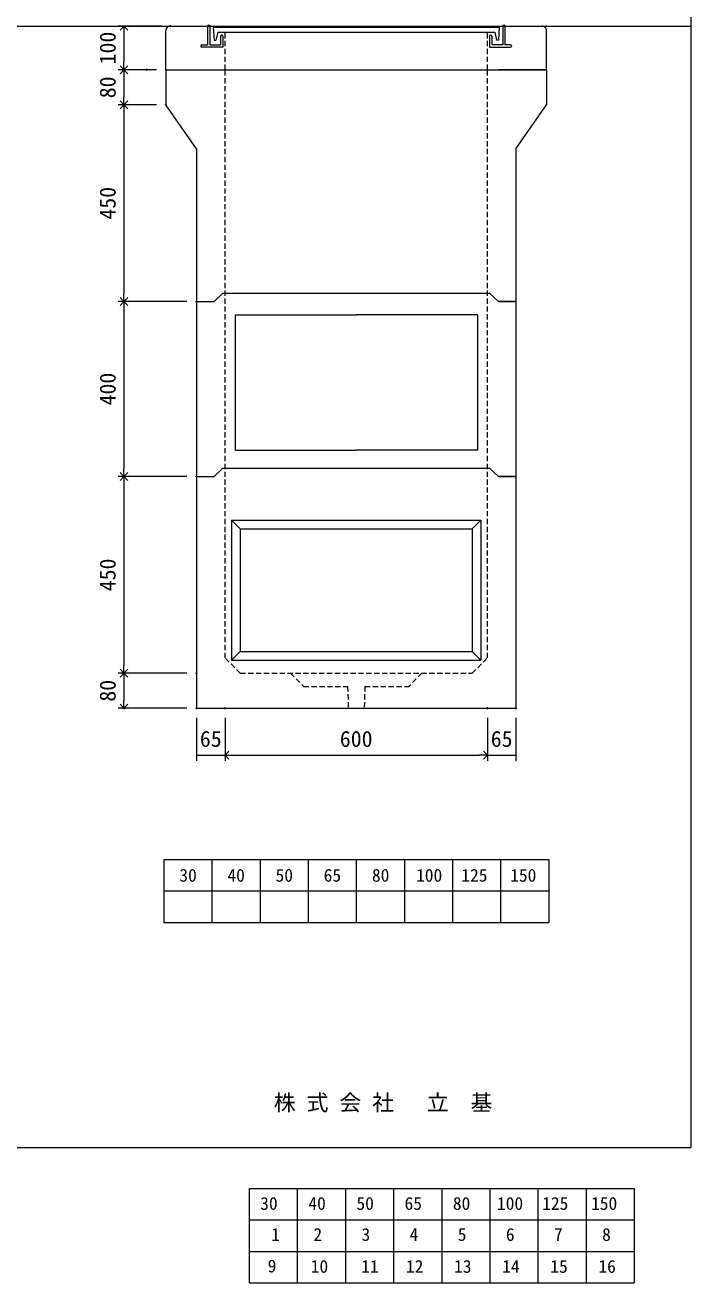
# Model space of a CAD drawing. Units: millimetres, scale not verified. Extents: x -4890 to 4890, y -2292 to 2292.
# Drawn here: x 3368 to 4890, y -2292 to 584 of the extents above; entities that cross this region are included whole.
import ezdxf
from ezdxf.enums import TextEntityAlignment as Align

# ---------------------------------------------------------------- set-up
doc = ezdxf.new("R2010")
doc.units = ezdxf.units.MM
doc.header["$LTSCALE"] = 10
doc.header["$PDMODE"] = 32
doc.header["$PDSIZE"] = 2
doc.linetypes.add('DASHED1', pattern=[1.8, 1.2, -0.6])
doc.linetypes.add('USER2', pattern=[50.8, 31.75, -6.35, 6.35, -6.35])
doc.layers.add('0-1_Defpoints', color=7, linetype='Continuous')
for name, color, linetype, lineweight in [('0-2_waku', 7, 'Continuous', 18), ('0-3_gaikei', 7, 'Continuous', 18), ('0-4_kakure', 7, 'DASHED1', 5), ('0-5_sunpou', 7, 'Continuous', 5), ('0-9_uchigawa', 6, 'Continuous', 18), ('0-B_futa', 3, 'Continuous', 18), ('0-C_GL', 4, 'Continuous', 18), ('0-E_文字１', 7, 'Continuous', 18), ('1-3_uchigawa2', 6, 'USER2', 18), ('1-5_文字２', 7, 'Continuous', 5)]:
    doc.layers.add(name, color=color, linetype=linetype, lineweight=lineweight)
doc.styles.add('ＭＳ ゴシック', font='')
doc.styles.get('ＭＳ ゴシック').set_extended_font_data('MS Gothic')

# ---------------------------------------------------------------- blocks, each defined once
blk = doc.blocks.new('_Open90')
at = {"layer": '0-5_sunpou'}
blk.add_line((0, 0), (-1, 0), dxfattribs=at)
blk.add_lwpolyline([(-0.5, 0.5), (0, 0), (-0.5, -0.5)], dxfattribs=at)
blk = doc.blocks.new('D61')
at = {"layer": '0-1_Defpoints'}
for p in [(5147.33, 2794.36), (5041.3, 2694.36), (5093.33, 2694.36)]:
    blk.add_point(p, dxfattribs=at)
at = {"layer": '0-5_sunpou'}
for p, q in [((5125.33, 2794.36), (5028.3, 2794.36)), ((5041.3, 2776.36), (5041.3, 2712.36)), ((5071.33, 2694.36), (5028.3, 2694.36))]:
    blk.add_line(p, q, dxfattribs=at)
at = {"layer": '0-5_sunpou', "xscale": 18, "yscale": 18}
for p, rotation in [((5041.3, 2794.36), 90), ((5041.3, 2694.36), 270)]:
    blk.add_blockref('_Open90', p, dxfattribs=dict(at, rotation=rotation))
at = {"layer": '0-5_sunpou', "style": 'ＭＳ ゴシック'}
blk.add_text('100', height=36.66, rotation=90, dxfattribs=at).set_placement((5033.3, 2706.86), align=Align.BOTTOM_LEFT)
blk = doc.blocks.new('D62')
at = {"layer": '0-1_Defpoints'}
for p in [(5137.33, 2694.36), (5041.3, 2614.36), (5137.33, 2614.36)]:
    blk.add_point(p, dxfattribs=at)
at = {"layer": '0-5_sunpou'}
for p, q in [((5115.33, 2694.36), (5028.3, 2694.36)), ((5041.3, 2676.36), (5041.3, 2632.36)), ((5115.33, 2614.36), (5028.3, 2614.36))]:
    blk.add_line(p, q, dxfattribs=at)
at = {"layer": '0-5_sunpou', "xscale": 18, "yscale": 18}
for p, rotation in [((5041.3, 2694.36), 90), ((5041.3, 2614.36), 270)]:
    blk.add_blockref('_Open90', p, dxfattribs=dict(at, rotation=rotation))
at = {"layer": '0-5_sunpou', "style": 'ＭＳ ゴシック'}
blk.add_text('80', height=36.66, rotation=90, dxfattribs=at).set_placement((5033.3, 2629.36), align=Align.BOTTOM_LEFT)
blk = doc.blocks.new('D63')
at = {"layer": '0-1_Defpoints'}
for p in [(5137.33, 2614.36), (5041.3, 2164.36), (5207.33, 2164.36)]:
    blk.add_point(p, dxfattribs=at)
at = {"layer": '0-5_sunpou'}
for p, q in [((5115.33, 2614.36), (5028.3, 2614.36)), ((5041.3, 2596.36), (5041.3, 2182.36)), ((5185.33, 2164.36), (5028.3, 2164.36))]:
    blk.add_line(p, q, dxfattribs=at)
at = {"layer": '0-5_sunpou', "xscale": 18, "yscale": 18}
for p, rotation in [((5041.3, 2614.36), 90), ((5041.3, 2164.36), 270)]:
    blk.add_blockref('_Open90', p, dxfattribs=dict(at, rotation=rotation))
at = {"layer": '0-5_sunpou', "style": 'ＭＳ ゴシック'}
blk.add_text('450', height=36.66, rotation=90, dxfattribs=at).set_placement((5033.3, 2351.86), align=Align.BOTTOM_LEFT)
blk = doc.blocks.new('D64')
at = {"layer": '0-1_Defpoints'}
for p in [(5207.33, 2164.36), (5041.3, 1764.36), (5207.33, 1764.36)]:
    blk.add_point(p, dxfattribs=at)
at = {"layer": '0-5_sunpou'}
for p, q in [((5185.33, 2164.36), (5028.3, 2164.36)), ((5041.3, 2146.36), (5041.3, 1782.36)), ((5185.33, 1764.36), (5028.3, 1764.36))]:
    blk.add_line(p, q, dxfattribs=at)
at = {"layer": '0-5_sunpou', "xscale": 18, "yscale": 18}
for p, rotation in [((5041.3, 2164.36), 90), ((5041.3, 1764.36), 270)]:
    blk.add_blockref('_Open90', p, dxfattribs=dict(at, rotation=rotation))
at = {"layer": '0-5_sunpou', "style": 'ＭＳ ゴシック'}
blk.add_text('400', height=36.66, rotation=90, dxfattribs=at).set_placement((5033.3, 1926.86), align=Align.BOTTOM_LEFT)
blk = doc.blocks.new('D65')
at = {"layer": '0-1_Defpoints'}
for p in [(5207.33, 1764.36), (5041.3, 1314.36), (5207.33, 1314.36)]:
    blk.add_point(p, dxfattribs=at)
at = {"layer": '0-5_sunpou'}
for p, q in [((5185.33, 1764.36), (5028.3, 1764.36)), ((5041.3, 1746.36), (5041.3, 1332.36)), ((5185.33, 1314.36), (5028.3, 1314.36))]:
    blk.add_line(p, q, dxfattribs=at)
at = {"layer": '0-5_sunpou', "xscale": 18, "yscale": 18}
for p, rotation in [((5041.3, 1764.36), 90), ((5041.3, 1314.36), 270)]:
    blk.add_blockref('_Open90', p, dxfattribs=dict(at, rotation=rotation))
at = {"layer": '0-5_sunpou', "style": 'ＭＳ ゴシック'}
blk.add_text('450', height=36.66, rotation=90, dxfattribs=at).set_placement((5033.3, 1501.86), align=Align.BOTTOM_LEFT)
blk = doc.blocks.new('D66')
at = {"layer": '0-1_Defpoints'}
for p in [(5207.33, 1314.36), (5041.3, 1234.36), (5207.33, 1234.36)]:
    blk.add_point(p, dxfattribs=at)
at = {"layer": '0-5_sunpou'}
for p, q in [((5185.33, 1314.36), (5028.3, 1314.36)), ((5041.3, 1296.36), (5041.3, 1252.36)), ((5185.33, 1234.36), (5028.3, 1234.36))]:
    blk.add_line(p, q, dxfattribs=at)
at = {"layer": '0-5_sunpou', "xscale": 18, "yscale": 18}
for p, rotation in [((5041.3, 1314.36), 90), ((5041.3, 1234.36), 270)]:
    blk.add_blockref('_Open90', p, dxfattribs=dict(at, rotation=rotation))
at = {"layer": '0-5_sunpou', "style": 'ＭＳ ゴシック'}
blk.add_text('80', height=36.66, rotation=90, dxfattribs=at).set_placement((5033.3, 1249.36), align=Align.BOTTOM_LEFT)
blk = doc.blocks.new('D67')
at = {"layer": '0-1_Defpoints'}
for p in [(5207.33, 1234.36), (5272.33, 1234.36), (5272.33, 1126.89)]:
    blk.add_point(p, dxfattribs=at)
at = {"layer": '0-5_sunpou'}
for p, q in [((5207.33, 1212.36), (5207.33, 1113.89)), ((5272.33, 1212.36), (5272.33, 1113.89)), ((5207.33, 1126.89), (5272.33, 1126.89))]:
    blk.add_line(p, q, dxfattribs=at)
at = {"layer": '0-5_sunpou', "style": 'ＭＳ ゴシック'}
blk.add_text('65', height=36.66, dxfattribs=at).set_placement((5214.83, 1134.89), align=Align.BOTTOM_LEFT)
blk = doc.blocks.new('D68')
at = {"layer": '0-1_Defpoints'}
for p in [(5272.33, 1234.36), (5872.33, 1234.36), (5872.33, 1126.89)]:
    blk.add_point(p, dxfattribs=at)
at = {"layer": '0-5_sunpou'}
for p, q in [((5272.33, 1212.36), (5272.33, 1113.89)), ((5872.33, 1212.36), (5872.33, 1113.89)), ((5290.33, 1126.89), (5854.33, 1126.89))]:
    blk.add_line(p, q, dxfattribs=at)
at = {"layer": '0-5_sunpou', "xscale": 18, "yscale": 18, "rotation": 180}
blk.add_blockref('_Open90', (5272.33, 1126.89), dxfattribs=at)
at = {"layer": '0-5_sunpou', "xscale": 18, "yscale": 18}
blk.add_blockref('_Open90', (5872.33, 1126.89), dxfattribs=at)
at = {"layer": '0-5_sunpou', "style": 'ＭＳ ゴシック'}
blk.add_text('600', height=36.66, dxfattribs=at).set_placement((5534.83, 1134.89), align=Align.BOTTOM_LEFT)
blk = doc.blocks.new('D69')
at = {"layer": '0-1_Defpoints'}
for p in [(5872.33, 1234.36), (5937.33, 1234.36), (5937.33, 1126.89)]:
    blk.add_point(p, dxfattribs=at)
at = {"layer": '0-5_sunpou'}
for p, q in [((5872.33, 1212.36), (5872.33, 1113.89)), ((5937.33, 1212.36), (5937.33, 1113.89)), ((5872.33, 1126.89), (5937.33, 1126.89))]:
    blk.add_line(p, q, dxfattribs=at)
at = {"layer": '0-5_sunpou', "style": 'ＭＳ ゴシック'}
blk.add_text('65', height=36.66, dxfattribs=at).set_placement((5879.83, 1134.89), align=Align.BOTTOM_LEFT)

msp = doc.modelspace()

# ---------------------------------------------------------------- linework, layer by layer
at = {"layer": '0-2_waku'}
for p, q in [((4890, 2292.25), (4890, -1982.75)), ((4890.01, 2292.25), (4890.01, -1982.75)), ((3685.01, -1323.75), (3685.01, -1467.75)), ((3685.01, -1323.75), (3685.01, -1467.75)), ((3685.01, -1323.75), (3685.01, -1467.75)), ((3685.01, -1323.75), (3685.01, -1467.75)), ((3685.01, -1323.75), (4565.01, -1323.75)), ((3795.01, -1323.75), (3795.01, -1467.75)), ((3905.01, -1323.75), (3905.01, -1467.75)), ((3905.01, -1323.75), (3905.01, -1467.75)), ((4015.01, -1323.75), (4015.01, -1467.75)), ((4125.01, -1323.75), (4125.01, -1467.75)), ((4235.01, -1323.75), (4235.01, -1467.75)), ((4345.01, -1323.75), (4345.01, -1467.75)), ((4455.01, -1323.75), (4455.01, -1467.75)), ((4565.01, -1323.75), (4565.01, -1467.75)), ((3685.01, -1395.75), (4565.01, -1395.75)), ((3685.01, -1467.75), (4565.01, -1467.75)), ((-1230, -1982.75), (4890, -1982.75)), ((-1230, -1982.75), (4890, -1982.75))]:
    msp.add_line(p, q, dxfattribs=at)
at = {"layer": '0-3_gaikei'}
for p, q in [((3700.01, 582.25), (3785.01, 582.25)), ((4465.01, 582.25), (4550.01, 582.25)), ((3690.01, 482.25), (3690.01, 572.25)), ((4560.01, 482.25), (4560.01, 572.25)), ((3690.01, 482.25), (3690.01, 402.25)), ((3690.01, 482.25), (3800.01, 482.25)), ((3690.01, 482.25), (3800.01, 482.25)), ((3690.01, 482.25), (4560.01, 482.25)), ((4560.01, 482.25), (4450.01, 482.25)), ((4560.01, 482.25), (4450.01, 482.25)), ((4560.01, 482.25), (4450.01, 482.25)), ((4560.01, 482.25), (4450.01, 482.25)), ((4560.01, 482.25), (4560.01, 402.25)), ((3760.01, 301.25), (3690.01, 402.25)), ((4490.01, 301.25), (4560.01, 402.25)), ((3760.01, 301.25), (3760.01, -977.75)), ((4490.01, 301.25), (4490.01, -977.75)), ((3820.01, -28.75), (3800.01, -47.75)), ((3820.01, -28.75), (3800.01, -47.75)), ((3820.01, -28.75), (3800.01, -47.75)), ((3820.01, -28.75), (4430.01, -28.75)), ((4450.01, -47.75), (4430.01, -28.75)), ((3760.01, -47.75), (3800.01, -47.75)), ((3760.01, -47.75), (3800.01, -47.75)), ((3760.01, -47.75), (3800.01, -47.75)), ((4450.01, -47.75), (4490.01, -47.75)), ((4490.01, -47.75), (4450.01, -47.75)), ((4490.01, -47.75), (4450.01, -47.75)), ((4490.01, -47.75), (4450.01, -47.75)), ((3820.01, -428.75), (3800.01, -447.75)), ((3820.01, -428.75), (3800.01, -447.75)), ((3820.01, -428.75), (3800.01, -447.75)), ((3820.01, -428.75), (4430.01, -428.75)), ((4450.01, -447.75), (4430.01, -428.75)), ((3760.01, -447.75), (3800.01, -447.75)), ((3760.01, -447.75), (3800.01, -447.75)), ((3760.01, -447.75), (3800.01, -447.75)), ((4450.01, -447.75), (4490.01, -447.75)), ((4490.01, -447.75), (4450.01, -447.75)), ((4490.01, -447.75), (4450.01, -447.75)), ((4490.01, -447.75), (4450.01, -447.75)), ((3760.01, -977.75), (4490.01, -977.75)), ((3760.01, -977.75), (4490.01, -977.75)), ((3760.01, -977.75), (4490.01, -977.75)), ((3760.01, -977.75), (4490.01, -977.75)), ((3760.01, -977.75), (4490.01, -977.75)), ((3760.01, -977.75), (4490.01, -977.75)), ((3760.01, -977.75), (4490.01, -977.75))]:
    msp.add_line(p, q, dxfattribs=at)
for points in [[(4450.01, -47.75), (4430.01, -28.75), (4450.01, -47.75)], [(4450.01, -47.75), (4490.01, -47.75), (4450.01, -47.75)], [(4450.01, -447.75), (4430.01, -428.75), (4450.01, -447.75)], [(4450.01, -447.75), (4490.01, -447.75), (4450.01, -447.75)]]:
    msp.add_lwpolyline(points, dxfattribs=at)
for centre, radius, start, end in [((3699.43, 572.83), 9.44, 86.47383, 183.52617), ((4550.34, 572.58), 9.68, 358.04251, 91.95749)]:
    msp.add_arc(centre, radius, start, end, dxfattribs=at)
at = {"layer": '0-4_kakure'}
for p, q in [((3825.01, 482.25), (3825.01, 568.75)), ((4425.01, 482.25), (4425.01, 568.75)), ((3825.01, -862.75), (3825.01, 482.25)), ((4425.01, -862.75), (4425.01, 482.25)), ((3860.01, -897.75), (3825.01, -862.75)), ((4390.01, -897.75), (4425.01, -862.75)), ((3860.01, -897.75), (4390.01, -897.75)), ((3975.01, -897.75), (4005.01, -927.75)), ((4275.01, -897.75), (4245.01, -927.75)), ((4145.01, -927.75), (4143.01, -977.75)), ((4145.01, -927.75), (4245.01, -927.75))]:
    msp.add_line(p, q, dxfattribs=at)
msp.add_lwpolyline([(4005.01, -927.75), (4105.01, -927.75), (4107.01, -977.75)], dxfattribs=at)
at = {"layer": '0-9_uchigawa'}
for p, q in [((3840.01, -547.75), (3840.01, -867.75)), ((3840.01, -547.75), (4410.01, -547.75)), ((3840.01, -547.75), (3860.01, -567.75)), ((3860.01, -567.75), (3860.01, -847.75)), ((3860.01, -567.75), (3860.01, -847.75)), ((3860.01, -567.75), (4390.01, -567.75)), ((4390.01, -567.75), (4410.01, -547.75)), ((4390.01, -567.75), (4390.01, -847.75)), ((4390.01, -567.75), (4390.01, -847.75)), ((4410.01, -547.75), (4410.01, -867.75)), ((3840.01, -867.75), (3860.01, -847.75)), ((3860.01, -847.75), (4125.01, -847.75)), ((4125.01, -847.75), (4390.01, -847.75)), ((4410.01, -867.75), (4390.01, -847.75)), ((3840.01, -867.75), (4125.01, -867.75)), ((4125.01, -867.75), (4410.01, -867.75))]:
    msp.add_line(p, q, dxfattribs=at)
at = {"layer": '0-B_futa'}
for p, q in [((3785.01, 582.25), (3785.01, 539.25)), ((3787.01, 584.25), (3790.01, 584.25)), ((3790.01, 584.25), (3790.01, 539.25)), ((3797.83, 579.75), (4452.16, 579.75)), ((3797.83, 579.75), (3800.31, 549.75)), ((4452.16, 579.75), (4449.91, 549.75)), ((4460.01, 584.25), (4460.01, 539.25)), ((4460.01, 584.25), (4463.01, 584.25)), ((4465.01, 582.25), (4465.01, 539.25)), ((3800.31, 549.75), (3804.03, 549.75)), ((3808.34, 568.75), (3804.03, 549.75)), ((3808.34, 568.75), (4441.68, 568.75)), ((3815.01, 559.25), (3815.01, 539.25)), ((3817.01, 561.25), (3818.01, 561.25)), ((3820.01, 559.25), (3820.01, 534.25)), ((4430.01, 559.25), (4430.01, 534.25)), ((4433.01, 561.25), (4432.01, 561.25)), ((4435.01, 559.25), (4435.01, 539.25)), ((4441.68, 568.75), (4446, 549.75)), ((4449.91, 549.75), (4446, 549.75)), ((3770.01, 537.25), (3770.01, 536.25)), ((3772.01, 539.25), (3785.01, 539.25)), ((3820.01, 534.25), (3772.01, 534.25)), ((3790.01, 539.25), (3815.01, 539.25)), ((4430.01, 534.25), (4478.01, 534.25)), ((4460.01, 539.25), (4435.01, 539.25)), ((4478.01, 539.25), (4465.01, 539.25)), ((4480.01, 537.25), (4480.01, 536.25))]:
    msp.add_line(p, q, dxfattribs=at)
for centre, start, end in [((3787.01, 582.25), 90, 180), ((4463.01, 582.25), 0, 90), ((3817.01, 559.25), 90, 180), ((3818.01, 559.25), 0, 90), ((4432.01, 559.25), 90, 180), ((4433.01, 559.25), 0, 90), ((3772.01, 537.25), 90, 180), ((3772.01, 536.25), 180, 270), ((4478.01, 537.25), 0, 90), ((4478.01, 536.25), 270, 0)]:
    msp.add_arc(centre, 2, start, end, dxfattribs=at)
at = {"layer": '0-C_GL'}
for p, q in [((-1230, 582.25), (4890, 582.25)), ((-1229.99, 582.25), (4890.01, 582.25))]:
    msp.add_line(p, q, dxfattribs=at)
at = {"layer": '1-3_uchigawa2'}
for p, q in [((3848.01, -77.75), (4125.51, -77.75)), ((3848.01, -77.75), (3848.01, -387.75)), ((4402.01, -77.75), (4124.51, -77.75)), ((4402.01, -77.75), (4402.01, -387.75)), ((3848.01, -387.75), (4125.01, -387.75)), ((4402.01, -387.75), (4125.01, -387.75))]:
    msp.add_line(p, q, dxfattribs=at)
at = {"layer": '1-5_文字２'}
for p, q in [((3880.35, -2075.98), (3880.35, -2219.98)), ((3880.35, -2075.98), (3880.35, -2219.98)), ((3880.35, -2075.98), (3880.35, -2219.98)), ((3880.35, -2075.98), (3880.35, -2219.98)), ((3880.35, -2075.98), (4760.35, -2075.98)), ((3880.35, -2075.98), (3880.35, -2219.98)), ((3880.35, -2075.98), (3880.35, -2219.98)), ((3880.35, -2075.98), (3880.35, -2219.98)), ((3880.35, -2075.98), (3880.35, -2219.98)), ((3880.35, -2075.98), (4760.35, -2075.98)), ((3990.35, -2075.98), (3990.35, -2219.98)), ((3990.35, -2075.98), (3990.35, -2219.98)), ((4100.35, -2075.98), (4100.35, -2219.98)), ((4100.35, -2075.98), (4100.35, -2219.98)), ((4100.35, -2075.98), (4100.35, -2219.98)), ((4100.35, -2075.98), (4100.35, -2219.98)), ((4210.35, -2075.98), (4210.35, -2219.98)), ((4210.35, -2075.98), (4210.35, -2219.98)), ((4320.35, -2075.98), (4320.35, -2219.98)), ((4320.35, -2075.98), (4320.35, -2219.98)), ((4430.35, -2075.98), (4430.35, -2219.98)), ((4430.35, -2075.98), (4430.35, -2219.98)), ((4540.35, -2075.98), (4540.35, -2219.98)), ((4540.35, -2075.98), (4540.35, -2219.98)), ((4650.35, -2075.98), (4650.35, -2219.98)), ((4650.35, -2075.98), (4650.35, -2219.98)), ((4760.35, -2075.98), (4760.35, -2219.98)), ((4760.35, -2075.98), (4760.35, -2219.98)), ((3880.35, -2147.98), (4760.35, -2147.98)), ((3880.35, -2147.98), (4760.35, -2147.98)), ((3880.35, -2219.98), (4760.35, -2219.98)), ((3880.35, -2219.98), (4760.35, -2219.98)), ((3880.35, -2219.98), (3880.35, -2291.98)), ((3880.35, -2219.98), (3880.35, -2291.98)), ((3880.35, -2219.98), (3880.35, -2291.98)), ((3880.35, -2219.98), (3880.35, -2291.98)), ((3880.35, -2219.98), (4760.35, -2219.98)), ((3880.35, -2219.98), (3880.35, -2291.98)), ((3880.35, -2219.98), (3880.35, -2291.98)), ((3880.35, -2219.98), (3880.35, -2291.98)), ((3880.35, -2219.98), (3880.35, -2291.98)), ((3880.35, -2219.98), (4760.35, -2219.98)), ((3990.35, -2219.98), (3990.35, -2291.98)), ((3990.35, -2219.98), (3990.35, -2291.98)), ((4100.35, -2219.98), (4100.35, -2291.98)), ((4100.35, -2219.98), (4100.35, -2291.98)), ((4100.35, -2219.98), (4100.35, -2291.98)), ((4100.35, -2219.98), (4100.35, -2291.98)), ((4210.35, -2219.98), (4210.35, -2291.98)), ((4210.35, -2219.98), (4210.35, -2291.98)), ((4320.35, -2219.98), (4320.35, -2291.98)), ((4320.35, -2219.98), (4320.35, -2291.98)), ((4430.35, -2219.98), (4430.35, -2291.98)), ((4430.35, -2219.98), (4430.35, -2291.98)), ((4540.35, -2219.98), (4540.35, -2291.98)), ((4540.35, -2219.98), (4540.35, -2291.98)), ((4650.35, -2219.98), (4650.35, -2291.98)), ((4650.35, -2219.98), (4650.35, -2291.98)), ((4760.35, -2219.98), (4760.35, -2291.98)), ((4760.35, -2219.98), (4760.35, -2291.98)), ((3880.35, -2291.98), (4760.35, -2291.98)), ((3880.35, -2291.98), (4760.35, -2291.98))]:
    msp.add_line(p, q, dxfattribs=at)

# ---------------------------------------------------------------- block references
at = {"layer": '0-5_sunpou'}
for name in ['D61', 'D62', 'D63', 'D64', 'D65', 'D66', 'D67', 'D68', 'D69']:
    msp.add_blockref(name, (-1447.32, -2212.11), dxfattribs=at)

# ---------------------------------------------------------------- texts
at = {"layer": '0-E_文字１', "style": 'ＭＳ ゴシック'}
for s, height, p in [('30', 29.33, (3720.55, -1383.29)), ('40', 29.33, (3830.55, -1383.29)), ('50', 29.33, (3940.55, -1383.29)), ('65', 29.33, (4050.55, -1383.29)), ('80', 29.33, (4160.96, -1383.29)), ('100', 29.33, (4261.83, -1383.29)), ('125', 29.33, (4365.22, -1383.29)), ('150', 29.33, (4476.98, -1383.29)), ('株 式 会 社 \u3000立\u3000基', 36.66, (3936.53, -1909.11))]:
    msp.add_text(s, height=height, dxfattribs=at).set_placement(p, align=Align.BOTTOM_LEFT)
at = {"layer": '1-5_文字２', "style": 'ＭＳ ゴシック'}
for s, p in [('30', (3905.5, -2133.8)), ('30', (3905.5, -2133.8)), ('40', (4015.5, -2133.8)), ('40', (4015.5, -2133.8)), ('50', (4125.5, -2133.8)), ('50', (4125.5, -2133.8)), ('65', (4235.5, -2133.8)), ('65', (4235.5, -2133.8)), ('80', (4345.91, -2133.8)), ('80', (4345.91, -2133.8)), ('100', (4446.78, -2133.8)), ('100', (4446.78, -2133.8)), ('125', (4550.17, -2133.8)), ('125', (4550.17, -2133.8)), ('150', (4661.93, -2133.8)), ('150', (4661.93, -2133.8)), ('1', (3930.65, -2204.83)), ('2', (4027.09, -2204.83)), ('3', (4137.09, -2204.83)), ('4', (4247.09, -2204.83)), ('5', (4357.09, -2204.83)), ('6', (4467.09, -2204.83)), ('7', (4577.09, -2204.83)), ('8', (4687.09, -2204.83)), ('9', (3922.58, -2276.83)), ('10', (4021, -2277.8)), ('11', (4136.49, -2277.8)), ('12', (4238.7, -2277.8)), ('13', (4348.7, -2277.8)), ('14', (4458.7, -2277.8)), ('15', (4568.7, -2277.8)), ('16', (4678.7, -2277.8))]:
    msp.add_text(s, height=29.33, dxfattribs=at).set_placement(p, align=Align.BOTTOM_LEFT)

doc.saveas('drawing.dxf')
